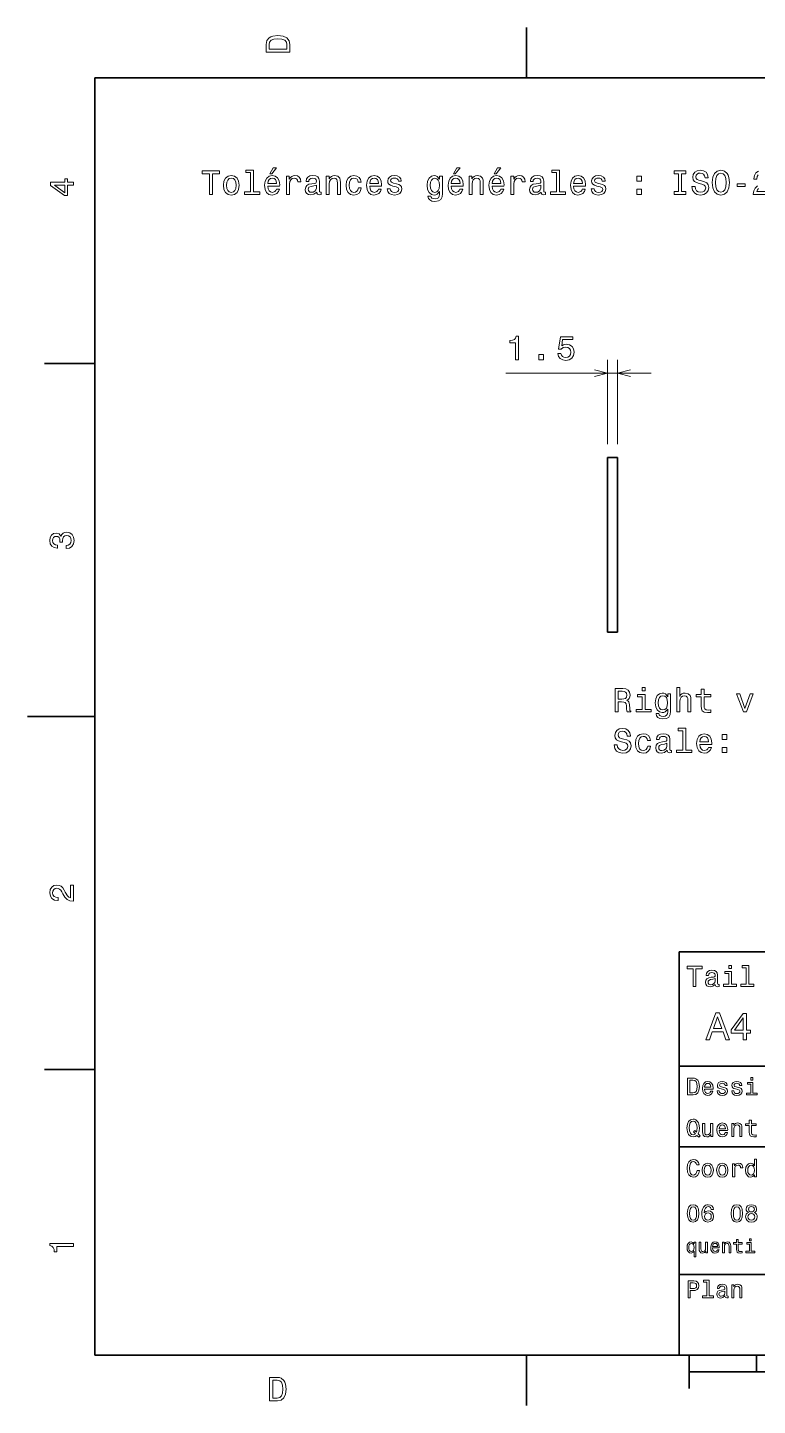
# Model space of a CAD drawing. Extents: x 0 to 297, y 0 to 210.
# Drawn here: x 0 to 108.7, y 2.5 to 207.5 of the extents above; entities that cross this region are included whole.
import ezdxf

# ---------------------------------------------------------------- set-up
doc = ezdxf.new("R2010")
doc.units = 0

msp = doc.modelspace()

# ---------------------------------------------------------------- linework, layer by layer
at = {"color": 7, "lineweight": 35, "ltscale": 0.1875}
for p, q in [((74.300003, 200), (74.300003, 207.5)), ((10, 157.5), (2.5, 157.5)), ((10, 52.5), (2.5, 52.5)), ((74.300003, 10), (74.300003, 2.5))]:
    msp.add_line(p, q, dxfattribs=at)
at = {"color": 7, "lineweight": 35}
for p, q in [((287, 200), (10, 200)), ((10, 200), (10, 10)), ((86.313667, 143.536667), (86.313667, 117.536667)), ((87.813667, 143.536667), (87.813667, 117.536667)), ((97, 10), (97, 70)), ((97, 70), (287, 70)), ((97, 53), (162, 53)), ((97, 41), (162, 41)), ((97, 22), (162, 22)), ((10, 10), (287, 10)), ((97, 10), (287, 10)), ((98.5, 7.5), (198.5, 7.5))]:
    msp.add_line(p, q, dxfattribs=at)
at = {"color": 7, "lineweight": 13, "ltscale": 0.313646}
for p, q in [((86.313667, 145.536667), (86.313667, 158.082489)), ((87.813667, 145.536667), (87.813667, 158.082489))]:
    msp.add_line(p, q, dxfattribs=at)
at = {"color": 7, "lineweight": 13}
msp.add_line((71.202896, 156.082489), (92.813667, 156.082489), dxfattribs=at)
at = {"color": 7, "lineweight": 35, "ltscale": 0.0375}
for p, q in [((87.813667, 143.536667), (86.313667, 143.536667)), ((87.813667, 117.536667), (86.313667, 117.536667))]:
    msp.add_line(p, q, dxfattribs=at)
at = {"color": 7, "lineweight": 35, "ltscale": 0.25}
msp.add_line((10, 105), (0, 105), dxfattribs=at)
at = {"color": 7, "lineweight": 35, "ltscale": 0.125}
msp.add_line((98.5, 10), (98.5, 5), dxfattribs=at)
at = {"color": 7, "lineweight": 35, "ltscale": 0.0625}
msp.add_line((108.5, 10), (108.5, 7.5), dxfattribs=at)
at = {"color": 7, "lineweight": 13}
for points in [[(35.533215, 204.994965), (35.533215, 203.829971), (39.033215, 203.829971), (39.033215, 204.994965), (38.922264, 205.544678), (38.584366, 205.953171), (38.034657, 206.205338), (37.283215, 206.296112), (36.516644, 206.215424), (36.21405, 206.114563), (35.971977, 205.973343), (35.644165, 205.56485), (35.563473, 205.297562)], [(35.951801, 204.959656), (36.027451, 205.342941), (36.259438, 205.605194), (36.672985, 205.761536), (37.283215, 205.811966), (37.873272, 205.756485), (38.286816, 205.600143), (38.533936, 205.332855), (38.614628, 204.959656), (38.614628, 204.298996), (35.951801, 204.298996)], [(36.061302, 185.756409), (36.358852, 185.756409), (37.05986, 186.613754), (36.565624, 186.613754)], [(63.385506, 185.756409), (63.683056, 185.756409), (64.384064, 186.613754), (63.889828, 186.613754)], [(69.45755, 185.756409), (69.755096, 185.756409), (70.456108, 186.613754), (69.961868, 186.613754)], [(6.833213, 184.02739), (6.833213, 184.481277), (5.965778, 184.481277), (5.965778, 184.98056), (5.56232, 184.98056), (5.56232, 184.481277), (3.408862, 184.481277), (3.408862, 184.022339), (5.521974, 182.489197), (5.965778, 182.489197), (5.965778, 184.02739)], [(27.069225, 182.680038), (27.533203, 182.680038), (27.533203, 185.756409), (28.592281, 185.756409), (28.592281, 186.180038), (26.005106, 186.180038), (26.005106, 185.756409), (27.069225, 185.756409)], [(29.162167, 184.031616), (29.242857, 183.416351), (29.474846, 182.962463), (29.843002, 182.680038), (30.337238, 182.584213), (30.826431, 182.680038), (31.194586, 182.957413), (31.426575, 183.411301), (31.51231, 184.031616), (31.426575, 184.646896), (31.194586, 185.105835), (30.826431, 185.383209), (30.337238, 185.48407), (29.843002, 185.383209), (29.474846, 185.100784), (29.242857, 184.646896)], [(29.616056, 184.036667), (29.661446, 184.490555), (29.802656, 184.818359), (30.029602, 185.020096), (30.337238, 185.090698), (30.639832, 185.020096), (30.866777, 184.82341), (31.007988, 184.490555), (31.058418, 184.036667), (31.007988, 183.577728), (30.866777, 183.244873), (30.639832, 183.043152), (30.337238, 182.977585), (30.029602, 183.043152), (29.802656, 183.244873), (29.661446, 183.577728)], [(33.211876, 185.927872), (33.211876, 183.053238), (32.299053, 183.053238), (32.299053, 182.680038), (34.563461, 182.680038), (34.563461, 183.053238), (33.655682, 183.053238), (33.655682, 186.301071), (32.515911, 186.301071), (32.515911, 185.927872)], [(35.753662, 183.905548), (37.528881, 183.905548), (37.533924, 184.11232), (37.453232, 184.692291), (37.231331, 185.126007), (36.878304, 185.388245), (36.409283, 185.48407), (35.950352, 185.383209), (35.597324, 185.100784), (35.37038, 184.641861), (35.289688, 184.036667), (35.365337, 183.416351), (35.592281, 182.962463), (35.940262, 182.680038), (36.394154, 182.584213), (36.787525, 182.64978), (37.110291, 182.821243), (37.347324, 183.093582), (37.48349, 183.456696), (37.044731, 183.456696), (36.953953, 183.254959), (36.82283, 183.103668), (36.449631, 182.982635), (36.162167, 183.038101), (35.945305, 183.214615), (35.804096, 183.50209), (35.753662, 183.890411)], [(35.753662, 184.278748), (35.809139, 184.626724), (35.945305, 184.883926), (36.152081, 185.040268), (36.424416, 185.095749), (36.691704, 185.040268), (36.898476, 184.883926), (37.024559, 184.626724), (37.069946, 184.278748)], [(38.567787, 182.680038), (39.011589, 182.680038), (39.011589, 184.228302), (39.056976, 184.601501), (39.193146, 184.868805), (39.415047, 185.030182), (39.712597, 185.085663), (39.934502, 185.050354), (40.100925, 184.949493), (40.20179, 184.778015), (40.237095, 184.546036), (40.685944, 184.546036), (40.625423, 184.954529), (40.458996, 185.24704), (40.181618, 185.423553), (39.803375, 185.48407), (39.546173, 185.443726), (39.324268, 185.342865), (39.127583, 185.171387), (38.971245, 184.939407), (38.971245, 185.388245), (38.567787, 185.388245)], [(43.046173, 183.033066), (43.046173, 183.017929), (43.071388, 182.846466), (43.147034, 182.725433), (43.46476, 182.629608), (43.711876, 182.669952), (43.711876, 183.012894), (43.605972, 182.997757), (43.46476, 183.063324), (43.439545, 183.26506), (43.439545, 184.667068), (43.379025, 185.025146), (43.202515, 185.277298), (42.894875, 185.428604), (42.461159, 185.48407), (42.037529, 185.423553), (41.724846, 185.25209), (41.52816, 184.984787), (41.462601, 184.631775), (41.462601, 184.601501), (41.861015, 184.601501), (41.896317, 184.813324), (42.007267, 184.964615), (42.188824, 185.055405), (42.44603, 185.090698), (42.693146, 185.065491), (42.869659, 184.989838), (42.975567, 184.858719), (43.010872, 184.677155), (42.990696, 184.465347), (42.910004, 184.359436), (42.708275, 184.309006), (42.330032, 184.268661), (41.896317, 184.177872), (41.58868, 184.016495), (41.407124, 183.764328), (41.351646, 183.391129), (41.402081, 183.058273), (41.558418, 182.811157), (41.810581, 182.654816), (42.158562, 182.59935), (42.627586, 182.705261)], [(44.473404, 182.680038), (44.91721, 182.680038), (44.91721, 184.243439), (44.962601, 184.601501), (45.108852, 184.863754), (45.335796, 185.025146), (45.63839, 185.085663), (45.880466, 185.035233), (46.031761, 184.899063), (46.10741, 184.672119), (46.132629, 184.369522), (46.132629, 182.680038), (46.576431, 182.680038), (46.576431, 184.460297), (46.556259, 184.818359), (46.465481, 185.115921), (46.167931, 185.388245), (45.703953, 185.48407), (45.446747, 185.448776), (45.229889, 185.352951), (45.043289, 185.191559), (44.897034, 184.974701), (44.897034, 185.388245), (44.473404, 185.388245)], [(49.234215, 184.490555), (49.672974, 184.490555), (49.582195, 184.894012), (49.365337, 185.211746), (49.027443, 185.408432), (48.58868, 185.48407), (48.10453, 185.383209), (47.736374, 185.100784), (47.504387, 184.641861), (47.423695, 184.026581), (47.499344, 183.416351), (47.726288, 182.962463), (48.084358, 182.680038), (48.573551, 182.584213), (49.007271, 182.659866), (49.345165, 182.871674), (49.577152, 183.204529), (49.678017, 183.648331), (49.254387, 183.648331), (49.178738, 183.365921), (49.037529, 183.154099), (48.8358, 183.02298), (48.58868, 182.982635), (48.281044, 183.048187), (48.059143, 183.249924), (47.922974, 183.577728), (47.877586, 184.041718), (47.922974, 184.495605), (48.064186, 184.82341), (48.29113, 185.025146), (48.58868, 185.095749), (48.850929, 185.050354), (49.047615, 184.934357), (49.178738, 184.742722)], [(50.933781, 183.905548), (52.708996, 183.905548), (52.714039, 184.11232), (52.633347, 184.692291), (52.411446, 185.126007), (52.058418, 185.388245), (51.589401, 185.48407), (51.130466, 185.383209), (50.777443, 185.100784), (50.550495, 184.641861), (50.469803, 184.036667), (50.545452, 183.416351), (50.772396, 182.962463), (51.12038, 182.680038), (51.574272, 182.584213), (51.967644, 182.64978), (52.290409, 182.821243), (52.527443, 183.093582), (52.663605, 183.456696), (52.224846, 183.456696), (52.134068, 183.254959), (52.002945, 183.103668), (51.629745, 182.982635), (51.342281, 183.038101), (51.125423, 183.214615), (50.984215, 183.50209), (50.933781, 183.890411)], [(50.933781, 184.278748), (50.989258, 184.626724), (51.125423, 184.883926), (51.332195, 185.040268), (51.60453, 185.095749), (51.871819, 185.040268), (52.07859, 184.883926), (52.204674, 184.626724), (52.250061, 184.278748)], [(54.907845, 184.258575), (54.479168, 184.359436), (54.161446, 184.475433), (54.055538, 184.712463), (54.085796, 184.878891), (54.191704, 184.999924), (54.363174, 185.075577), (54.610291, 185.105835), (54.847324, 185.075577), (55.033924, 184.984787), (55.154961, 184.848633), (55.205391, 184.667068), (55.639111, 184.667068), (55.639111, 184.677155), (55.563461, 185.004959), (55.356689, 185.262177), (55.033924, 185.423553), (54.610291, 185.48407), (54.181618, 185.423553), (53.868938, 185.257126), (53.672253, 185.01001), (53.611732, 184.697327), (53.65712, 184.39473), (53.798332, 184.182922), (54.030319, 184.031616), (54.368217, 183.92572), (54.862453, 183.804672), (55.165047, 183.678604), (55.245739, 183.577728), (55.276001, 183.426437), (55.23061, 183.239838), (55.109573, 183.098633), (54.912888, 183.007843), (54.650639, 182.977585), (54.37326, 183.007843), (54.171532, 183.113754), (54.035362, 183.285233), (53.979889, 183.522263), (53.551216, 183.522263), (53.621819, 183.118805), (53.82859, 182.826294), (54.156403, 182.64978), (54.610291, 182.584213), (55.084358, 182.64978), (55.432339, 182.826294), (55.644154, 183.108719), (55.719803, 183.476868), (55.66433, 183.794586), (55.507988, 184.011444), (55.250782, 184.152664)], [(61.761589, 182.801071), (61.761589, 185.388245), (61.337955, 185.388245), (61.337955, 184.949493), (60.989975, 185.3479), (60.778156, 185.448776), (60.541126, 185.48407), (60.112453, 185.383209), (59.779598, 185.100784), (59.56274, 184.646896), (59.487091, 184.036667), (59.56274, 183.421387), (59.779598, 182.967499), (60.112453, 182.680038), (60.541126, 182.584213), (60.783199, 182.619522), (60.984932, 182.710297), (61.337955, 183.093582), (61.337955, 182.710297), (61.297611, 182.4077), (61.186661, 182.190842), (60.974842, 182.064758), (60.65712, 182.019379), (60.379742, 182.049637), (60.183056, 182.12529), (60.067062, 182.256409), (60.031761, 182.432922), (59.603085, 182.432922), (59.603085, 182.41275), (59.668648, 182.089981), (59.870377, 181.8479), (60.193142, 181.691559), (60.631905, 181.636093), (61.156399, 181.711746), (61.504383, 181.923553), (61.701069, 182.291718)], [(59.946026, 184.036667), (59.991413, 184.485519), (60.127583, 184.818359), (60.339397, 185.015045), (60.621819, 185.085663), (60.919369, 185.015045), (61.14127, 184.818359), (61.277439, 184.485519), (61.327869, 184.036667), (61.277439, 183.577728), (61.14127, 183.249924), (60.919369, 183.048187), (60.621819, 182.982635), (60.339397, 183.048187), (60.127583, 183.249924), (59.991413, 183.582779)], [(63.077869, 183.905548), (64.853088, 183.905548), (64.858124, 184.11232), (64.777435, 184.692291), (64.555534, 185.126007), (64.202507, 185.388245), (63.73349, 185.48407), (63.274555, 185.383209), (62.921528, 185.100784), (62.694584, 184.641861), (62.613892, 184.036667), (62.689541, 183.416351), (62.916485, 182.962463), (63.264469, 182.680038), (63.718357, 182.584213), (64.111732, 182.64978), (64.434494, 182.821243), (64.671524, 183.093582), (64.807693, 183.456696), (64.368935, 183.456696), (64.278152, 183.254959), (64.147034, 183.103668), (63.773834, 182.982635), (63.48637, 183.038101), (63.269512, 183.214615), (63.1283, 183.50209), (63.077869, 183.890411)], [(63.077869, 184.278748), (63.133343, 184.626724), (63.269512, 184.883926), (63.476284, 185.040268), (63.748619, 185.095749), (64.015915, 185.040268), (64.222687, 184.883926), (64.348763, 184.626724), (64.39415, 184.278748)], [(65.725563, 182.680038), (66.169365, 182.680038), (66.169365, 184.243439), (66.214752, 184.601501), (66.361008, 184.863754), (66.587952, 185.025146), (66.890549, 185.085663), (67.132622, 185.035233), (67.28392, 184.899063), (67.359573, 184.672119), (67.384781, 184.369522), (67.384781, 182.680038), (67.82859, 182.680038), (67.82859, 184.460297), (67.808411, 184.818359), (67.717636, 185.115921), (67.42009, 185.388245), (66.956116, 185.48407), (66.698906, 185.448776), (66.482048, 185.352951), (66.295448, 185.191559), (66.149193, 184.974701), (66.149193, 185.388245), (65.725563, 185.388245)], [(69.149918, 183.905548), (70.925125, 183.905548), (70.930176, 184.11232), (70.84948, 184.692291), (70.627579, 185.126007), (70.274551, 185.388245), (69.805534, 185.48407), (69.346603, 185.383209), (68.993576, 185.100784), (68.766632, 184.641861), (68.685936, 184.036667), (68.761581, 183.416351), (68.988525, 182.962463), (69.336517, 182.680038), (69.790405, 182.584213), (70.183777, 182.64978), (70.506546, 182.821243), (70.743576, 183.093582), (70.879745, 183.456696), (70.440979, 183.456696), (70.350204, 183.254959), (70.219078, 183.103668), (69.845879, 182.982635), (69.558411, 183.038101), (69.341553, 183.214615), (69.200348, 183.50209), (69.149918, 183.890411)], [(69.149918, 184.278748), (69.205383, 184.626724), (69.341553, 184.883926), (69.548325, 185.040268), (69.820663, 185.095749), (70.087952, 185.040268), (70.294724, 184.883926), (70.420807, 184.626724), (70.466194, 184.278748)], [(71.964035, 182.680038), (72.407837, 182.680038), (72.407837, 184.228302), (72.453232, 184.601501), (72.589394, 184.868805), (72.811295, 185.030182), (73.108841, 185.085663), (73.33075, 185.050354), (73.497177, 184.949493), (73.598038, 184.778015), (73.633347, 184.546036), (74.082184, 184.546036), (74.021667, 184.954529), (73.85524, 185.24704), (73.577866, 185.423553), (73.199623, 185.48407), (72.942421, 185.443726), (72.72052, 185.342865), (72.523834, 185.171387), (72.367493, 184.939407), (72.367493, 185.388245), (71.964035, 185.388245)], [(76.442413, 183.033066), (76.442413, 183.017929), (76.467636, 182.846466), (76.543282, 182.725433), (76.861008, 182.629608), (77.108124, 182.669952), (77.108124, 183.012894), (77.002213, 182.997757), (76.861008, 183.063324), (76.835785, 183.26506), (76.835785, 184.667068), (76.775269, 185.025146), (76.598755, 185.277298), (76.291122, 185.428604), (75.857407, 185.48407), (75.433777, 185.423553), (75.121094, 185.25209), (74.924408, 184.984787), (74.858841, 184.631775), (74.858841, 184.601501), (75.257263, 184.601501), (75.292564, 184.813324), (75.403519, 184.964615), (75.585068, 185.055405), (75.84227, 185.090698), (76.089394, 185.065491), (76.265907, 184.989838), (76.371811, 184.858719), (76.40712, 184.677155), (76.386948, 184.465347), (76.306252, 184.359436), (76.104523, 184.309006), (75.72628, 184.268661), (75.292564, 184.177872), (74.984924, 184.016495), (74.803375, 183.764328), (74.747894, 183.391129), (74.798325, 183.058273), (74.954666, 182.811157), (75.206833, 182.654816), (75.55481, 182.59935), (76.023834, 182.705261)], [(78.752213, 185.927872), (78.752213, 183.053238), (77.839394, 183.053238), (77.839394, 182.680038), (80.103806, 182.680038), (80.103806, 183.053238), (79.196022, 183.053238), (79.196022, 186.301071), (78.056252, 186.301071), (78.056252, 185.927872)], [(81.294006, 183.905548), (83.069214, 183.905548), (83.074265, 184.11232), (82.993568, 184.692291), (82.771667, 185.126007), (82.41864, 185.388245), (81.949623, 185.48407), (81.490692, 185.383209), (81.137665, 185.100784), (80.910721, 184.641861), (80.830025, 184.036667), (80.90567, 183.416351), (81.132614, 182.962463), (81.480606, 182.680038), (81.934494, 182.584213), (82.327866, 182.64978), (82.650635, 182.821243), (82.887665, 183.093582), (83.023834, 183.456696), (82.585068, 183.456696), (82.494293, 183.254959), (82.363167, 183.103668), (81.989967, 182.982635), (81.702499, 183.038101), (81.485641, 183.214615), (81.344437, 183.50209), (81.294006, 183.890411)], [(81.294006, 184.278748), (81.349472, 184.626724), (81.485641, 184.883926), (81.692413, 185.040268), (81.964752, 185.095749), (82.23204, 185.040268), (82.438812, 184.883926), (82.564896, 184.626724), (82.610283, 184.278748)], [(85.268066, 184.258575), (84.839386, 184.359436), (84.521667, 184.475433), (84.415756, 184.712463), (84.446014, 184.878891), (84.551926, 184.999924), (84.723396, 185.075577), (84.970512, 185.105835), (85.20755, 185.075577), (85.39415, 184.984787), (85.515182, 184.848633), (85.565613, 184.667068), (85.999329, 184.667068), (85.999329, 184.677155), (85.923683, 185.004959), (85.716911, 185.262177), (85.39415, 185.423553), (84.970512, 185.48407), (84.54184, 185.423553), (84.229156, 185.257126), (84.032471, 185.01001), (83.971954, 184.697327), (84.017349, 184.39473), (84.158554, 184.182922), (84.390541, 184.031616), (84.728439, 183.92572), (85.222672, 183.804672), (85.525269, 183.678604), (85.605957, 183.577728), (85.636215, 183.426437), (85.590836, 183.239838), (85.469795, 183.098633), (85.273109, 183.007843), (85.010864, 182.977585), (84.733482, 183.007843), (84.531754, 183.113754), (84.395584, 183.285233), (84.340111, 183.522263), (83.911438, 183.522263), (83.98204, 183.118805), (84.188812, 182.826294), (84.516624, 182.64978), (84.970512, 182.584213), (85.44458, 182.64978), (85.792557, 182.826294), (86.004379, 183.108719), (86.080025, 183.476868), (86.024551, 183.794586), (85.86821, 184.011444), (85.611008, 184.152664)], [(90.709709, 184.63681), (91.40567, 184.63681), (91.40567, 185.388245), (90.709709, 185.388245)], [(96.897751, 183.103668), (96.252213, 183.103668), (96.252213, 182.680038), (98.007256, 182.680038), (98.007256, 183.103668), (97.361725, 183.103668), (97.361725, 185.756409), (98.007256, 185.756409), (98.007256, 186.180038), (96.252213, 186.180038), (96.252213, 185.756409), (96.897751, 185.756409)], [(99.368935, 183.83493), (98.909996, 183.83493), (99.010864, 183.300354), (99.263023, 182.906982), (99.651352, 182.669952), (100.17585, 182.584213), (100.695305, 182.664902), (101.083633, 182.88681), (101.33075, 183.234787), (101.421524, 183.693726), (101.345879, 184.107269), (101.134064, 184.374557), (100.791122, 184.551071), (100.332191, 184.682205), (99.93882, 184.778015), (99.68161, 184.888977), (99.535362, 185.050354), (99.489967, 185.302521), (99.535362, 185.529465), (99.666481, 185.700928), (99.86821, 185.816925), (100.145592, 185.857269), (100.428009, 185.806839), (100.64991, 185.67067), (100.796165, 185.443726), (100.866768, 185.136093), (101.325706, 185.136093), (101.325706, 185.146179), (101.24501, 185.620239), (101.00798, 185.973267), (100.634781, 186.195175), (100.130463, 186.270813), (99.676567, 186.195175), (99.32354, 185.983353), (99.096596, 185.655548), (99.015907, 185.231918), (99.081467, 184.853668), (99.273109, 184.596466), (99.575706, 184.424988), (99.98925, 184.293869), (100.397751, 184.177872), (100.705391, 184.066925), (100.891991, 183.905548), (100.95755, 183.643295), (100.897034, 183.376007), (100.740692, 183.174271), (100.503662, 183.048187), (100.196022, 183.007843), (99.853081, 183.063324), (99.590836, 183.224701), (99.424408, 183.486954)], [(101.905678, 184.430038), (101.99646, 183.643295), (102.258705, 183.063324), (102.667206, 182.705261), (103.20179, 182.584213), (103.731331, 182.705261), (104.144875, 183.063324), (104.402077, 183.643295), (104.497894, 184.430038), (104.402077, 185.211746), (104.291122, 185.529465), (104.144875, 185.791718), (103.731331, 186.14978), (103.479164, 186.240555), (103.20179, 186.275864), (102.662163, 186.14978), (102.253662, 185.796753), (101.99646, 185.216782)], [(102.389832, 184.430038), (102.445305, 185.040268), (102.611732, 185.48912), (102.868935, 185.761444), (103.20179, 185.857269), (103.529594, 185.761444), (103.786804, 185.48407), (103.953232, 185.035233), (104.013748, 184.430038), (103.953232, 183.819809), (103.786804, 183.370956), (103.529594, 183.098633), (103.20179, 183.007843), (102.868935, 183.098633), (102.611732, 183.370956), (102.445305, 183.814758)], [(5.56232, 182.912827), (3.993876, 184.02739), (5.56232, 184.02739)], [(42.995739, 183.628159), (42.935219, 183.365921), (42.773838, 183.164185), (42.531761, 183.033066), (42.234215, 182.987671), (42.042572, 183.012894), (41.906403, 183.093582), (41.820667, 183.234787), (41.795452, 183.431473), (41.815624, 183.607986), (41.896317, 183.73407), (42.219082, 183.87529), (42.627586, 183.935806), (42.995739, 184.056839)], [(76.391983, 183.628159), (76.331467, 183.365921), (76.17009, 183.164185), (75.928009, 183.033066), (75.630463, 182.987671), (75.438812, 183.012894), (75.30265, 183.093582), (75.216919, 183.234787), (75.191696, 183.431473), (75.211868, 183.607986), (75.292564, 183.73407), (75.615326, 183.87529), (76.023834, 183.935806), (76.391983, 184.056839)], [(90.709709, 182.680038), (91.40567, 182.680038), (91.40567, 183.431473), (90.709709, 183.431473)], [(105.627586, 183.83493), (106.848045, 183.83493), (106.848045, 184.233353), (105.627586, 184.233353)], [(72.630135, 158.082489), (73.089066, 158.082489), (73.089066, 161.607697), (72.746124, 161.607697), (72.65535, 161.300064), (72.473793, 161.093292), (72.196411, 160.97226), (71.813126, 160.931915), (71.813126, 160.573853), (72.630135, 160.573853)], [(78.942238, 158.995316), (79.053185, 158.581772), (79.300308, 158.259003), (79.663414, 158.057281), (80.127396, 157.981628), (80.636757, 158.072403), (81.035172, 158.319519), (81.287338, 158.712891), (81.383156, 159.217224), (81.297424, 159.686234), (81.055344, 160.054382), (80.677109, 160.291428), (80.187912, 160.377167), (79.809669, 160.316635), (79.517166, 160.150208), (79.658371, 161.093292), (81.191513, 161.093292), (81.191513, 161.506836), (79.32048, 161.506836), (79.043098, 159.65094), (79.446556, 159.65094), (79.739067, 159.88797), (80.112267, 159.973694), (80.435028, 159.918228), (80.682152, 159.756836), (80.838486, 159.50972), (80.893967, 159.192001), (80.838486, 158.874268), (80.677109, 158.627167), (80.429985, 158.470825), (80.112267, 158.415344), (79.844971, 158.450653), (79.638199, 158.566635), (79.4869, 158.748199), (79.411255, 158.995316)], [(76.108948, 158.082489), (76.804916, 158.082489), (76.804916, 158.833923), (76.108948, 158.833923)], [(5.73379, 129.979111), (5.769093, 129.979111), (6.253242, 130.059799), (6.616354, 130.296829), (6.848343, 130.670029), (6.934078, 131.164276), (6.848343, 131.688766), (6.626441, 132.082138), (6.273415, 132.334305), (5.819525, 132.425079), (5.521974, 132.384735), (5.279899, 132.273788), (5.0933, 132.092224), (4.957133, 131.850143), (4.684798, 132.177963), (4.251081, 132.293961), (3.857709, 132.218307), (3.560158, 132.00145), (3.373559, 131.648422), (3.307997, 131.164276), (3.388689, 130.710388), (3.610591, 130.362396), (3.963617, 130.135452), (4.432637, 130.059799), (4.46794, 130.059799), (4.46794, 130.508652), (4.145173, 130.548996), (3.913184, 130.680115), (3.771974, 130.891937), (3.721542, 131.189484), (3.761888, 131.451736), (3.867795, 131.643372), (4.039265, 131.759369), (4.271254, 131.804764), (4.518372, 131.759369), (4.684798, 131.638336), (4.785663, 131.426514), (4.815922, 131.139053), (4.810879, 130.942368), (5.209294, 130.942368), (5.199208, 131.189484), (5.244596, 131.507217), (5.365634, 131.744247), (5.56232, 131.885452), (5.819525, 131.935883), (6.112032, 131.880417), (6.328891, 131.734161), (6.465058, 131.502167), (6.510447, 131.194534), (6.460014, 130.876801), (6.308718, 130.644821), (6.066643, 130.498566), (5.73379, 130.443085)], [(87.457039, 105.680038), (87.926056, 105.680038), (87.926056, 107.157707), (88.405167, 107.157707), (88.758194, 107.142578), (88.980095, 107.071968), (89.101128, 106.90554), (89.151566, 106.607994), (89.176781, 106.154099), (89.207039, 105.856552), (89.267555, 105.680038), (89.797096, 105.680038), (89.797096, 105.775856), (89.681099, 105.917068), (89.640755, 106.179321), (89.605453, 106.744156), (89.519722, 107.16275), (89.403725, 107.293869), (89.222168, 107.389694), (89.423897, 107.51577), (89.565109, 107.692284), (89.655884, 107.914185), (89.686142, 108.18148), (89.61554, 108.60511), (89.413811, 108.922836), (89.080956, 109.114479), (88.627068, 109.180038), (87.457039, 109.180038)], [(88.495941, 108.751366), (88.803581, 108.721107), (89.020439, 108.625282), (89.156609, 108.448769), (89.201996, 108.171394), (89.151566, 107.878883), (89.015396, 107.70237), (88.783409, 107.611595), (88.465683, 107.58638), (87.926056, 107.58638), (87.926056, 108.751366)], [(91.945511, 109.301079), (91.476494, 109.301079), (91.476494, 108.796753), (91.945511, 108.796753)], [(96.645798, 105.680038), (97.089607, 105.680038), (97.089607, 107.243439), (97.134995, 107.601509), (97.28125, 107.863754), (97.508194, 108.025139), (97.810783, 108.085655), (98.052856, 108.035225), (98.204155, 107.899055), (98.279808, 107.672112), (98.305023, 107.369522), (98.305023, 105.680038), (98.748825, 105.680038), (98.748825, 107.460297), (98.728653, 107.818367), (98.637878, 108.115921), (98.340324, 108.388252), (97.87635, 108.48407), (97.624184, 108.448769), (97.407326, 108.352951), (97.225769, 108.201653), (97.089607, 107.994881), (97.089607, 109.301079), (96.645798, 109.301079)], [(100.276924, 107.919235), (100.276924, 106.562607), (100.307182, 106.12384), (100.448395, 105.821251), (100.730812, 105.644737), (101.209923, 105.584221), (101.734421, 105.609436), (101.734421, 105.992722), (101.351135, 105.962456), (101.003151, 106.002808), (100.816551, 106.128883), (100.735855, 106.340698), (100.720726, 106.638252), (100.720726, 107.919235), (101.734421, 107.919235), (101.734421, 108.29747), (100.720726, 108.29747), (100.720726, 109.089264), (100.276924, 109.089264), (100.276924, 108.29747), (99.510353, 108.29747), (99.510353, 107.919235)], [(91.930382, 106.053238), (91.930382, 108.29747), (90.790611, 108.29747), (90.790611, 107.919235), (91.48658, 107.919235), (91.48658, 106.053238), (90.578796, 106.053238), (90.578796, 105.680038), (92.848251, 105.680038), (92.848251, 106.053238)], [(95.71785, 105.801079), (95.71785, 108.388252), (95.294212, 108.388252), (95.294212, 107.949493), (94.946236, 108.347908), (94.734421, 108.448769), (94.497383, 108.48407), (94.06871, 108.383209), (93.735855, 108.100784), (93.518997, 107.646896), (93.443352, 107.036667), (93.518997, 106.421394), (93.735855, 105.967499), (94.06871, 105.680038), (94.497383, 105.584221), (94.739456, 105.619522), (94.941193, 105.710297), (95.294212, 106.093582), (95.294212, 105.710297), (95.253868, 105.407707), (95.142921, 105.190842), (94.931107, 105.064766), (94.61338, 105.019379), (94.335999, 105.049637), (94.139313, 105.125282), (94.023323, 105.256409), (93.988022, 105.432922), (93.559341, 105.432922), (93.559341, 105.41275), (93.624908, 105.089981), (93.826637, 104.847908), (94.149399, 104.691566), (94.588165, 104.636093), (95.112656, 104.711739), (95.46064, 104.923553), (95.657326, 105.29171)], [(93.902283, 107.036667), (93.94767, 107.485512), (94.083839, 107.818367), (94.295654, 108.015053), (94.578079, 108.085655), (94.875626, 108.015053), (95.097527, 107.818367), (95.233696, 107.485512), (95.284126, 107.036667), (95.233696, 106.577736), (95.097527, 106.249924), (94.875626, 106.048195), (94.578079, 105.982635), (94.295654, 106.048195), (94.083839, 106.249924), (93.94767, 106.582779)], [(106.565826, 105.680038), (107.034851, 105.680038), (108.023323, 108.388252), (107.564392, 108.388252), (106.802856, 106.204536), (106.026199, 108.388252), (105.562225, 108.388252)], [(87.784851, 100.788109), (87.325912, 100.788109), (87.426781, 100.253525), (87.67894, 99.860153), (88.067268, 99.623123), (88.591766, 99.537392), (89.111221, 99.61808), (89.49955, 99.839981), (89.746666, 100.187965), (89.83744, 100.646896), (89.761795, 101.06044), (89.54998, 101.327736), (89.207039, 101.50425), (88.748108, 101.635368), (88.354736, 101.731194), (88.097527, 101.84214), (87.951279, 102.003525), (87.905884, 102.255692), (87.951279, 102.482635), (88.082397, 102.654106), (88.284126, 102.770096), (88.561508, 102.81044), (88.843925, 102.76001), (89.065826, 102.62384), (89.212082, 102.396896), (89.282684, 102.089264), (89.741623, 102.089264), (89.741623, 102.09935), (89.660927, 102.57341), (89.423897, 102.926437), (89.050697, 103.148338), (88.546379, 103.223984), (88.092484, 103.148338), (87.739456, 102.936523), (87.512512, 102.608711), (87.431824, 102.185081), (87.497383, 101.806839), (87.689026, 101.549637), (87.991623, 101.378166), (88.405167, 101.24704), (88.813667, 101.13105), (89.121307, 101.020096), (89.307907, 100.858711), (89.373466, 100.596466), (89.31295, 100.329178), (89.156609, 100.127449), (88.919579, 100.001366), (88.611938, 99.961021), (88.268997, 100.016495), (88.006752, 100.177879), (87.840324, 100.440125)], [(97.528366, 102.88105), (97.528366, 100.006409), (96.61554, 100.006409), (96.61554, 99.633209), (98.879951, 99.633209), (98.879951, 100.006409), (97.972168, 100.006409), (97.972168, 103.25425), (96.832397, 103.25425), (96.832397, 102.88105)], [(92.298538, 101.443726), (92.737297, 101.443726), (92.646523, 101.847183), (92.429665, 102.164909), (92.091766, 102.361595), (91.653008, 102.437241), (91.168854, 102.33638), (90.800697, 102.053955), (90.56871, 101.595024), (90.488022, 100.979752), (90.563667, 100.369522), (90.790611, 99.915627), (91.148682, 99.633209), (91.637878, 99.537392), (92.071594, 99.613037), (92.409485, 99.824852), (92.641479, 100.157707), (92.74234, 100.601509), (92.31871, 100.601509), (92.243065, 100.319092), (92.101852, 100.107269), (91.900124, 99.976151), (91.653008, 99.935806), (91.345367, 100.001366), (91.123466, 100.203094), (90.987297, 100.530907), (90.94191, 100.994881), (90.987297, 101.448769), (91.12851, 101.776581), (91.355453, 101.97831), (91.653008, 102.048912), (91.915253, 102.003525), (92.111938, 101.887535), (92.243065, 101.695892)], [(95.218567, 99.986237), (95.218567, 99.971107), (95.243782, 99.799637), (95.319427, 99.678596), (95.637154, 99.582779), (95.88427, 99.623123), (95.88427, 99.966064), (95.778366, 99.950935), (95.637154, 100.016495), (95.611938, 100.218224), (95.611938, 101.620239), (95.551422, 101.97831), (95.374908, 102.230469), (95.067268, 102.381767), (94.633553, 102.437241), (94.209923, 102.376724), (93.89724, 102.205254), (93.700554, 101.937965), (93.634995, 101.584938), (93.634995, 101.55468), (94.033409, 101.55468), (94.06871, 101.766495), (94.179665, 101.917793), (94.361221, 102.008568), (94.618423, 102.043869), (94.86554, 102.018654), (95.042053, 101.943008), (95.147964, 101.811882), (95.183266, 101.630325), (95.163094, 101.41851), (95.082397, 101.312607), (94.880669, 101.262169), (94.502426, 101.221825), (94.06871, 101.13105), (93.76107, 100.969666), (93.579521, 100.717506), (93.52404, 100.344307), (93.574478, 100.011452), (93.730812, 99.764336), (93.982979, 99.607994), (94.330956, 99.552521), (94.79998, 99.658424)], [(95.168137, 100.581337), (95.107613, 100.319092), (94.946236, 100.117355), (94.704155, 99.986237), (94.406609, 99.940849), (94.214966, 99.966064), (94.078796, 100.046753), (93.993065, 100.187965), (93.96785, 100.384651), (93.988022, 100.561165), (94.06871, 100.687241), (94.391479, 100.828453), (94.79998, 100.888969), (95.168137, 101.01001)], [(100.070152, 100.858711), (101.845367, 100.858711), (101.85041, 101.065483), (101.769722, 101.645454), (101.547821, 102.079178), (101.194794, 102.341423), (100.725769, 102.437241), (100.266838, 102.33638), (99.913811, 102.053955), (99.686867, 101.595024), (99.606171, 100.989838), (99.681824, 100.369522), (99.908768, 99.915627), (100.256752, 99.633209), (100.71064, 99.537392), (101.104012, 99.602951), (101.426781, 99.774422), (101.663811, 100.046753), (101.79998, 100.409866), (101.361221, 100.409866), (101.270439, 100.208138), (101.139313, 100.056839), (100.766113, 99.935806), (100.478653, 99.99128), (100.261795, 100.167793), (100.120583, 100.455254), (100.070152, 100.843582)], [(100.070152, 101.231911), (100.125626, 101.579895), (100.261795, 101.837097), (100.468567, 101.993439), (100.740898, 102.048912), (101.008194, 101.993439), (101.214966, 101.837097), (101.341049, 101.579895), (101.386436, 101.231911)], [(103.413811, 101.589981), (104.109779, 101.589981), (104.109779, 102.341423), (103.413811, 102.341423)], [(103.413811, 99.633209), (104.109779, 99.633209), (104.109779, 100.384651), (103.413811, 100.384651)], [(6.833213, 77.519447), (6.833213, 79.925072), (6.399496, 79.925072), (6.399496, 78.023773), (6.162464, 78.129684), (5.965778, 78.311241), (5.607709, 78.871033), (5.456412, 79.168587), (5.239553, 79.501442), (4.987392, 79.738472), (4.689842, 79.874641), (4.351945, 79.925072), (3.928314, 79.839333), (3.595461, 79.602303), (3.383646, 79.239189), (3.307997, 78.770172), (3.393732, 78.286018), (3.630764, 77.91787), (4.009006, 77.680832), (4.508286, 77.600143), (4.578891, 77.600143), (4.578891, 78.059074), (4.538545, 78.059074), (4.195605, 78.104462), (3.943444, 78.240631), (3.782061, 78.457489), (3.726585, 78.744957), (3.777017, 79.03746), (3.903098, 79.254318), (4.099784, 79.395531), (4.346902, 79.445961), (4.578891, 79.41066), (4.775577, 79.314842), (4.947046, 79.153458), (5.098343, 78.931557), (5.259727, 78.634003), (5.572406, 78.139771), (5.90526, 77.791786), (6.308718, 77.585014), (6.818084, 77.519447)], [(99.102303, 64.837173), (99.5, 64.837173), (99.5, 67.47406), (100.407784, 67.47406), (100.407784, 67.837173), (98.190201, 67.837173), (98.190201, 67.47406), (99.102303, 67.47406)], [(104.786743, 67.940918), (104.384727, 67.940918), (104.384727, 67.508644), (104.786743, 67.508644)], [(106.969742, 67.621033), (106.969742, 65.157059), (106.187317, 65.157059), (106.187317, 64.837173), (108.128242, 64.837173), (108.128242, 65.157059), (107.350143, 65.157059), (107.350143, 67.940918), (106.373199, 67.940918), (106.373199, 67.621033)], [(102.387611, 65.139771), (102.387611, 65.126801), (102.409225, 64.979828), (102.47406, 64.876076), (102.746399, 64.793945), (102.958214, 64.828529), (102.958214, 65.122475), (102.867432, 65.109505), (102.746399, 65.165703), (102.724785, 65.338615), (102.724785, 66.540344), (102.672913, 66.84726), (102.521614, 67.0634), (102.257927, 67.193085), (101.886169, 67.240631), (101.523056, 67.188759), (101.255043, 67.041786), (101.086456, 66.812675), (101.030258, 66.510086), (101.030258, 66.484146), (101.371758, 66.484146), (101.402016, 66.665703), (101.497116, 66.795387), (101.65274, 66.873199), (101.873199, 66.903458), (102.085014, 66.881844), (102.236313, 66.817001), (102.327087, 66.704605), (102.357346, 66.548988), (102.340057, 66.367432), (102.270897, 66.276657), (102.097984, 66.233429), (101.773773, 66.198845), (101.402016, 66.121033), (101.138329, 65.982704), (100.982712, 65.766571), (100.935158, 65.446686), (100.978386, 65.161385), (101.112389, 64.949562), (101.328529, 64.815559), (101.626801, 64.768013), (102.028816, 64.858788)], [(102.344383, 65.649857), (102.292511, 65.425072), (102.154182, 65.252159), (101.946686, 65.139771), (101.691643, 65.100861), (101.527374, 65.122475), (101.41066, 65.191643), (101.337173, 65.312675), (101.315559, 65.481262), (101.332855, 65.632561), (101.402016, 65.740631), (101.678673, 65.861671), (102.028816, 65.913544), (102.344383, 66.017288)], [(104.773773, 65.157059), (104.773773, 67.080688), (103.796829, 67.080688), (103.796829, 66.756485), (104.393372, 66.756485), (104.393372, 65.157059), (103.615273, 65.157059), (103.615273, 64.837173), (105.560516, 64.837173), (105.560516, 65.157059)], [(100.982712, 56.9049), (101.51297, 56.9049), (101.933716, 58.080692), (103.530258, 58.080692), (103.951012, 56.9049), (104.492798, 56.9049), (103.028816, 60.910664), (102.440926, 60.910664)], [(102.118156, 58.570606), (102.734871, 60.334293), (103.351585, 58.570606)], [(106.521614, 56.9049), (107.040344, 56.9049), (107.040344, 57.896255), (107.610954, 57.896255), (107.610954, 58.357349), (107.040344, 58.357349), (107.040344, 60.818443), (106.515854, 60.818443), (104.763687, 58.403458), (104.763687, 57.896255), (106.521614, 57.896255)], [(105.247841, 58.357349), (106.521614, 60.149857), (106.521614, 58.357349)], [(107.992798, 51.27702), (107.657784, 51.27702), (107.657784, 50.916786), (107.992798, 50.916786)], [(99.080688, 51.190563), (98.248558, 51.190563), (98.248558, 48.690563), (99.080688, 48.690563), (99.473343, 48.769814), (99.765129, 49.011169), (99.945244, 49.40382), (100.010086, 49.940563), (99.952446, 50.488113), (99.880402, 50.70425), (99.779541, 50.877163), (99.487755, 51.111313), (99.296829, 51.168949)], [(99.055473, 50.891571), (99.329254, 50.837536), (99.516571, 50.671829), (99.628242, 50.376442), (99.664268, 49.940563), (99.624641, 49.519093), (99.51297, 49.223705), (99.322044, 49.047192), (99.055473, 48.989555), (98.583572, 48.989555), (98.583572, 50.891571)], [(100.784584, 49.565922), (102.052597, 49.565922), (102.056198, 49.713619), (101.998558, 50.127884), (101.840057, 50.437683), (101.587898, 50.625), (101.252884, 50.693443), (100.925072, 50.621399), (100.672913, 50.41967), (100.510803, 50.091862), (100.453171, 49.659584), (100.507202, 49.216499), (100.669312, 48.892292), (100.91787, 48.690563), (101.242073, 48.62212), (101.523056, 48.668949), (101.753601, 48.791428), (101.922913, 48.98595), (102.020172, 49.245319), (101.706772, 49.245319), (101.64193, 49.101227), (101.548271, 48.993156), (101.2817, 48.9067), (101.07637, 48.946327), (100.921471, 49.072407), (100.820602, 49.27774), (100.784584, 49.555115)], [(100.784584, 49.832493), (100.824211, 50.081055), (100.921471, 50.264771), (101.069168, 50.376442), (101.263687, 50.416069), (101.454613, 50.376442), (101.602303, 50.264771), (101.69236, 50.081055), (101.724785, 49.832493)], [(103.623199, 49.818085), (103.317001, 49.890129), (103.090057, 49.972984), (103.014412, 50.142292), (103.036026, 50.261169), (103.111671, 50.347622), (103.234146, 50.401657), (103.41066, 50.423271), (103.579971, 50.401657), (103.713257, 50.336815), (103.799713, 50.239555), (103.835732, 50.109871), (104.145531, 50.109871), (104.145531, 50.117077), (104.091499, 50.351227), (103.943802, 50.534943), (103.713257, 50.650219), (103.41066, 50.693443), (103.104469, 50.650219), (102.881126, 50.531342), (102.740631, 50.354828), (102.697403, 50.131485), (102.729828, 49.915348), (102.830688, 49.76405), (102.996399, 49.655983), (103.237755, 49.580334), (103.590775, 49.493877), (103.806915, 49.40382), (103.864555, 49.331772), (103.886169, 49.223705), (103.853745, 49.09042), (103.767288, 48.989555), (103.626801, 48.924713), (103.439484, 48.903099), (103.241356, 48.924713), (103.09726, 49.000362), (103, 49.122841), (102.960373, 49.292149), (102.654175, 49.292149), (102.704613, 49.003963), (102.852303, 48.795029), (103.086456, 48.668949), (103.41066, 48.62212), (103.749283, 48.668949), (103.997841, 48.795029), (104.149139, 48.996758), (104.203171, 49.259727), (104.163544, 49.486671), (104.051872, 49.641571), (103.868156, 49.742435)], [(105.791786, 49.818085), (105.485588, 49.890129), (105.258644, 49.972984), (105.182999, 50.142292), (105.204613, 50.261169), (105.280258, 50.347622), (105.40274, 50.401657), (105.579254, 50.423271), (105.748558, 50.401657), (105.881844, 50.336815), (105.9683, 50.239555), (106.004326, 50.109871), (106.314117, 50.109871), (106.314117, 50.117077), (106.260086, 50.351227), (106.112396, 50.534943), (105.881844, 50.650219), (105.579254, 50.693443), (105.273056, 50.650219), (105.049713, 50.531342), (104.909225, 50.354828), (104.865997, 50.131485), (104.898415, 49.915348), (104.999283, 49.76405), (105.164986, 49.655983), (105.406342, 49.580334), (105.759369, 49.493877), (105.975502, 49.40382), (106.033142, 49.331772), (106.054756, 49.223705), (106.022339, 49.09042), (105.935883, 48.989555), (105.795387, 48.924713), (105.60807, 48.903099), (105.409943, 48.924713), (105.265854, 49.000362), (105.168587, 49.122841), (105.12896, 49.292149), (104.822769, 49.292149), (104.873199, 49.003963), (105.020897, 48.795029), (105.255043, 48.668949), (105.579254, 48.62212), (105.91787, 48.668949), (106.166428, 48.795029), (106.317726, 48.996758), (106.371758, 49.259727), (106.33213, 49.486671), (106.220459, 49.641571), (106.036743, 49.742435)], [(107.981987, 48.957134), (107.981987, 50.560158), (107.16787, 50.560158), (107.16787, 50.289986), (107.664986, 50.289986), (107.664986, 48.957134), (107.016571, 48.957134), (107.016571, 48.690563), (108.637611, 48.690563), (108.637611, 48.957134)], [(99.642654, 42.685879), (99.916428, 42.401295), (100.107346, 42.592216), (99.811958, 42.894814), (99.963257, 43.305473), (100.010086, 43.780979), (99.941643, 44.339336), (99.862389, 44.56628), (99.757927, 44.753601), (99.46254, 45.009365), (99.282417, 45.074207), (99.084297, 45.099422), (98.702446, 45.009365), (98.41066, 44.757202), (98.223343, 44.342937), (98.158501, 43.780979), (98.223343, 43.219021), (98.407059, 42.804756), (98.698845, 42.548992), (99.084297, 42.462536), (99.397697, 42.520172)], [(99.415703, 42.916428), (99.260803, 42.801151), (99.084297, 42.765129), (98.850143, 42.829971), (98.666428, 43.024494), (98.543945, 43.341499), (98.504326, 43.780979), (98.543945, 44.216858), (98.662827, 44.537464), (98.846542, 44.731987), (99.084297, 44.80043), (99.318443, 44.731987), (99.502159, 44.533859), (99.62104, 44.213257), (99.664268, 43.780979), (99.631844, 43.406338), (99.5634, 43.150578), (99.329254, 43.395531), (99.134727, 43.211815)], [(101.998558, 44.465416), (101.681557, 44.465416), (101.681557, 43.348701), (101.645531, 43.089336), (101.541069, 42.902016), (101.37896, 42.786743), (101.166428, 42.750721), (100.997116, 42.779537), (100.889046, 42.865993), (100.827812, 43.013687), (100.8134, 43.222622), (100.8134, 44.465416), (100.496399, 44.465416), (100.496399, 43.193802), (100.507202, 42.938038), (100.575645, 42.725502), (100.784584, 42.530979), (101.119598, 42.462536), (101.299713, 42.487751), (101.454613, 42.552593), (101.587898, 42.664265), (101.695969, 42.826366), (101.695969, 42.530979), (101.998558, 42.530979)], [(102.953171, 43.406338), (104.221184, 43.406338), (104.224785, 43.554035), (104.167145, 43.9683), (104.008644, 44.278099), (103.756485, 44.465416), (103.421471, 44.533859), (103.093658, 44.461815), (102.841499, 44.260086), (102.679398, 43.932278), (102.621758, 43.5), (102.675797, 43.056915), (102.837898, 42.732708), (103.086456, 42.530979), (103.41066, 42.462536), (103.691643, 42.509365), (103.922188, 42.631844), (104.091499, 42.826366), (104.188759, 43.085735), (103.875359, 43.085735), (103.810516, 42.941643), (103.716858, 42.833572), (103.450287, 42.747116), (103.244957, 42.786743), (103.090057, 42.912823), (102.989197, 43.118156), (102.953171, 43.395531)], [(102.953171, 43.672909), (102.992798, 43.921471), (103.090057, 44.105186), (103.237755, 44.216858), (103.432274, 44.256485), (103.623199, 44.216858), (103.770897, 44.105186), (103.860954, 43.921471), (103.893372, 43.672909)], [(104.844383, 42.530979), (105.161385, 42.530979), (105.161385, 43.647694), (105.193802, 43.903458), (105.298271, 44.090778), (105.460373, 44.206051), (105.676514, 44.249279), (105.849426, 44.213257), (105.957497, 44.115993), (106.011528, 43.953888), (106.029541, 43.737751), (106.029541, 42.530979), (106.346542, 42.530979), (106.346542, 43.802593), (106.33213, 44.058357), (106.267288, 44.270893), (106.054756, 44.465416), (105.723343, 44.533859), (105.539627, 44.508644), (105.384727, 44.440201), (105.251442, 44.324928), (105.146973, 44.170029), (105.146973, 44.465416), (104.844383, 44.465416)], [(107.438042, 44.130402), (107.438042, 43.161381), (107.459656, 42.84798), (107.560516, 42.631844), (107.762245, 42.505764), (108.104469, 42.462536), (108.479111, 42.480545), (108.479111, 42.754322), (108.20533, 42.732708), (107.956772, 42.761528), (107.823486, 42.851585), (107.765854, 43.00288), (107.755043, 43.215416), (107.755043, 44.130402), (108.479111, 44.130402), (108.479111, 44.400574), (107.755043, 44.400574), (107.755043, 44.966137), (107.438042, 44.966137), (107.438042, 44.400574), (106.890488, 44.400574), (106.890488, 44.130402)], [(99.66787, 37.460373), (99.595818, 37.15778), (99.476944, 36.941643), (99.311241, 36.808357), (99.116714, 36.765129), (98.882568, 36.829971), (98.698845, 37.024494), (98.57637, 37.341499), (98.536743, 37.780979), (98.57637, 38.216858), (98.695244, 38.537464), (98.87896, 38.731987), (99.116714, 38.80043), (99.289627, 38.764408), (99.437317, 38.663544), (99.552597, 38.501442), (99.631844, 38.278099), (99.97406, 38.278099), (99.865997, 38.620316), (99.678673, 38.879681), (99.422913, 39.041786), (99.116714, 39.099422), (98.734871, 39.009365), (98.443085, 38.757202), (98.25576, 38.342937), (98.190926, 37.780979), (98.25576, 37.219021), (98.443085, 36.804756), (98.734871, 36.548992), (99.116714, 36.462536), (99.451729, 36.530979), (99.721901, 36.721901), (99.912827, 37.035301), (100.013687, 37.460373)], [(108.201729, 36.829971), (108.201729, 36.530979), (108.51873, 36.530979), (108.51873, 39.117435), (108.20533, 39.117435), (108.20533, 38.170029), (107.963974, 38.443802), (107.816284, 38.508644), (107.646973, 38.533859), (107.340775, 38.461815), (107.103027, 38.260086), (106.948128, 37.935879), (106.894089, 37.5), (106.948128, 37.064121), (107.103027, 36.736309), (107.340775, 36.530979), (107.646973, 36.462536), (107.816284, 36.487751), (107.967575, 36.552593)], [(100.413544, 37.496399), (100.471184, 37.056915), (100.636887, 36.732708), (100.899857, 36.530979), (101.252884, 36.462536), (101.602303, 36.530979), (101.865273, 36.729107), (102.030983, 37.053314), (102.092216, 37.496399), (102.030983, 37.935879), (101.865273, 38.263687), (101.602303, 38.461815), (101.252884, 38.533859), (100.899857, 38.461815), (100.636887, 38.260086), (100.471184, 37.935879)], [(100.737755, 37.5), (100.770172, 37.824207), (100.87104, 38.058357), (101.033142, 38.20245), (101.252884, 38.25288), (101.469017, 38.20245), (101.631126, 38.061958), (101.731987, 37.824207), (101.768013, 37.5), (101.731987, 37.172188), (101.631126, 36.934437), (101.469017, 36.790344), (101.252884, 36.743515), (101.033142, 36.790344), (100.87104, 36.934437), (100.770172, 37.172188)], [(102.58213, 37.496399), (102.639771, 37.056915), (102.805473, 36.732708), (103.068443, 36.530979), (103.421471, 36.462536), (103.770897, 36.530979), (104.033859, 36.729107), (104.19957, 37.053314), (104.260803, 37.496399), (104.19957, 37.935879), (104.033859, 38.263687), (103.770897, 38.461815), (103.421471, 38.533859), (103.068443, 38.461815), (102.805473, 38.260086), (102.639771, 37.935879)], [(102.906342, 37.5), (102.938759, 37.824207), (103.039627, 38.058357), (103.201729, 38.20245), (103.421471, 38.25288), (103.637611, 38.20245), (103.799713, 38.061958), (103.900574, 37.824207), (103.9366, 37.5), (103.900574, 37.172188), (103.799713, 36.934437), (103.637611, 36.790344), (103.421471, 36.743515), (103.201729, 36.790344), (103.039627, 36.934437), (102.938759, 37.172188)], [(104.963257, 36.530979), (105.280258, 36.530979), (105.280258, 37.636887), (105.312683, 37.903458), (105.409943, 38.094379), (105.568443, 38.209652), (105.780983, 38.249279), (105.939484, 38.224064), (106.058357, 38.152016), (106.130402, 38.029537), (106.155617, 37.863831), (106.476227, 37.863831), (106.432999, 38.155621), (106.314117, 38.364552), (106.115997, 38.490635), (105.845825, 38.533859), (105.662102, 38.505043), (105.503601, 38.432995), (105.363113, 38.310516), (105.251442, 38.144814), (105.251442, 38.465416), (104.963257, 38.465416)], [(107.701012, 38.249279), (107.909943, 38.198845), (108.068443, 38.058357), (108.162102, 37.824207), (108.198128, 37.5), (108.162102, 37.172188), (108.068443, 36.938038), (107.909943, 36.793949), (107.701012, 36.747116), (107.502884, 36.793949), (107.351585, 36.938038), (107.250717, 37.175793), (107.2183, 37.5), (107.250717, 37.820606), (107.351585, 38.054756), (107.502884, 38.198845)], [(98.216141, 31.071325), (98.270172, 30.505762), (98.439484, 30.102304), (98.709656, 29.857347), (99.084297, 29.778097), (99.45533, 29.857347), (99.725502, 30.102304), (99.891212, 30.505762), (99.948845, 31.071325), (99.891212, 31.633286), (99.822769, 31.856628), (99.725502, 32.040344), (99.45533, 32.285301), (99.084297, 32.368156), (98.709656, 32.285301), (98.439484, 32.036743), (98.270172, 31.633286)], [(98.561958, 31.071325), (98.590775, 31.507204), (98.680832, 31.820604), (98.842941, 32.004322), (99.084297, 32.069164), (99.322044, 32.004322), (99.484146, 31.820604), (99.574211, 31.507204), (99.603027, 31.071325), (99.574211, 30.631844), (99.484146, 30.318443), (99.322044, 30.134726), (99.084297, 30.073486), (98.842941, 30.134726), (98.680832, 30.318443), (98.590775, 30.631844)], [(102.117432, 31.676512), (102.048988, 31.9683), (101.890488, 32.184437), (101.645531, 32.321323), (101.328529, 32.368156), (101.115997, 32.342937), (100.932274, 32.274494), (100.770172, 32.162823), (100.633286, 32.004322), (100.525215, 31.806194), (100.445969, 31.56484), (100.395531, 31.280258), (100.381126, 30.959654), (100.438759, 30.448126), (100.615273, 30.077089), (100.899857, 29.853746), (101.288902, 29.778097), (101.638329, 29.842939), (101.9049, 30.012247), (102.077812, 30.278818), (102.139046, 30.617435), (102.077812, 30.959654), (101.912102, 31.222622), (101.656342, 31.388329), (101.33934, 31.445965), (100.997116, 31.373919), (100.741356, 31.168587), (100.795387, 31.56484), (100.91066, 31.849422), (101.087173, 32.01873), (101.33213, 32.076366), (101.512245, 32.04755), (101.649132, 31.971901), (101.739197, 31.845821), (101.786026, 31.676512)], [(101.789627, 30.613832), (101.75, 30.386887), (101.649132, 30.213976), (101.48703, 30.098703), (101.285301, 30.062679), (101.072769, 30.098703), (100.91066, 30.210375), (100.806198, 30.383286), (100.773773, 30.610229), (100.809799, 30.833572), (100.91066, 31.002882), (101.07637, 31.11095), (101.299713, 31.150576), (101.49424, 31.11095), (101.649132, 31.006483), (101.75, 30.837175)], [(104.721901, 31.071325), (104.77594, 30.505762), (104.945244, 30.102304), (105.215416, 29.857347), (105.590057, 29.778097), (105.961098, 29.857347), (106.23127, 30.102304), (106.396973, 30.505762), (106.454613, 31.071325), (106.396973, 31.633286), (106.328529, 31.856628), (106.23127, 32.040344), (105.961098, 32.285301), (105.590057, 32.368156), (105.215416, 32.285301), (104.945244, 32.036743), (104.77594, 31.633286)], [(105.067726, 31.071325), (105.096542, 31.507204), (105.1866, 31.820604), (105.348701, 32.004322), (105.590057, 32.069164), (105.827812, 32.004322), (105.989914, 31.820604), (106.079971, 31.507204), (106.108788, 31.071325), (106.079971, 30.631844), (105.989914, 30.318443), (105.827812, 30.134726), (105.590057, 30.073486), (105.348701, 30.134726), (105.1866, 30.318443), (105.096542, 30.631844)], [(107.311958, 31.197405), (107.128242, 31.09654), (107.002159, 30.956051), (106.922913, 30.779539), (106.897697, 30.567001), (106.95533, 30.246397), (107.12104, 29.997837), (107.391212, 29.839336), (107.758644, 29.778097), (108.122482, 29.839336), (108.392654, 29.997837), (108.558357, 30.246397), (108.619598, 30.567001), (108.590775, 30.779539), (108.515129, 30.956051), (108.385445, 31.09654), (108.20533, 31.197405), (108.349426, 31.283861), (108.450287, 31.402737), (108.511528, 31.546829), (108.533142, 31.723343), (108.475502, 31.979107), (108.324203, 32.184437), (108.079254, 32.317722), (107.758644, 32.368156), (107.434441, 32.317722), (107.189484, 32.184437), (107.034584, 31.979107), (106.980545, 31.723343), (106.998558, 31.546829), (107.059799, 31.402737)], [(107.243515, 30.574207), (107.27594, 30.765129), (107.380402, 30.909222), (107.542511, 31.002882), (107.758644, 31.035301), (107.971184, 31.002882), (108.133286, 30.909222), (108.237755, 30.765129), (108.273773, 30.574207), (108.237755, 30.368876), (108.133286, 30.213976), (107.971184, 30.113111), (107.758644, 30.08069), (107.542511, 30.113111), (107.380402, 30.213976), (107.27594, 30.368876)], [(107.322769, 31.694523), (107.351585, 31.853025), (107.438042, 31.975504), (107.574928, 32.051151), (107.758644, 32.079971), (107.938759, 32.051151), (108.075645, 31.975504), (108.162102, 31.853025), (108.194527, 31.694523), (108.162102, 31.532419), (108.075645, 31.40634), (107.938759, 31.323486), (107.758644, 31.298271), (107.574928, 31.327089), (107.438042, 31.40634), (107.351585, 31.532419)], [(99.221901, 26.533142), (99.132568, 26.662825), (99.0317, 26.755045), (98.913544, 26.806917), (98.778099, 26.827091), (98.533142, 26.769453), (98.342941, 26.60807), (98.219017, 26.348703), (98.175789, 26), (98.219017, 25.648417), (98.342941, 25.38905), (98.533142, 25.224785), (98.778099, 25.170031), (98.913544, 25.187321), (99.028816, 25.236313), (99.129684, 25.325649), (99.221901, 25.461096), (99.221901, 24.62536), (99.475502, 24.62536), (99.475502, 26.772335), (99.221901, 26.772335)], [(101.198845, 26.772335), (100.945244, 26.772335), (100.945244, 25.878963), (100.916428, 25.671471), (100.832855, 25.521614), (100.703171, 25.429396), (100.533142, 25.400578), (100.397697, 25.423632), (100.311241, 25.492796), (100.262245, 25.610952), (100.250717, 25.778099), (100.250717, 26.772335), (99.997116, 26.772335), (99.997116, 25.755045), (100.00576, 25.550434), (100.060516, 25.380404), (100.227669, 25.224785), (100.495674, 25.170031), (100.639771, 25.190203), (100.763687, 25.242075), (100.870316, 25.331413), (100.956772, 25.461096), (100.956772, 25.224785), (101.198845, 25.224785)], [(101.96254, 25.925074), (102.976944, 25.925074), (102.979828, 26.043228), (102.933716, 26.374641), (102.806915, 26.622478), (102.605186, 26.772335), (102.337173, 26.827091), (102.074928, 26.769453), (101.873199, 26.60807), (101.743515, 26.345821), (101.697403, 26), (101.740631, 25.645535), (101.870316, 25.386168), (102.069168, 25.224785), (102.328529, 25.170031), (102.553314, 25.207495), (102.737755, 25.305477), (102.873199, 25.461096), (102.951012, 25.668589), (102.700287, 25.668589), (102.648415, 25.553314), (102.573486, 25.46686), (102.360229, 25.397696), (102.195969, 25.429396), (102.072044, 25.53026), (101.991356, 25.694525), (101.96254, 25.916428)], [(103.475502, 25.224785), (103.729103, 25.224785), (103.729103, 26.118156), (103.755043, 26.322767), (103.838615, 26.472624), (103.9683, 26.564842), (104.141212, 26.599424), (104.279541, 26.570606), (104.365997, 26.492796), (104.409225, 26.363113), (104.42363, 26.190203), (104.42363, 25.224785), (104.677231, 25.224785), (104.677231, 26.242077), (104.665703, 26.446688), (104.613831, 26.616716), (104.443802, 26.772335), (104.178673, 26.827091), (104.0317, 26.806917), (103.907784, 26.752163), (103.801155, 26.659943), (103.717575, 26.536024), (103.717575, 26.772335), (103.475502, 26.772335)], [(105.55043, 26.504324), (105.55043, 25.729107), (105.567726, 25.478388), (105.648415, 25.305477), (105.809799, 25.204613), (106.083572, 25.170031), (106.383286, 25.184439), (106.383286, 25.40346), (106.164261, 25.386168), (105.965416, 25.409224), (105.858788, 25.48127), (105.812683, 25.602306), (105.804031, 25.772335), (105.804031, 26.504324), (106.383286, 26.504324), (106.383286, 26.720463), (105.804031, 26.720463), (105.804031, 27.172913), (105.55043, 27.172913), (105.55043, 26.720463), (105.112389, 26.720463), (105.112389, 26.504324)], [(107.720459, 25.438042), (107.720459, 26.720463), (107.069168, 26.720463), (107.069168, 26.504324), (107.466858, 26.504324), (107.466858, 25.438042), (106.948128, 25.438042), (106.948128, 25.224785), (108.244957, 25.224785), (108.244957, 25.438042)], [(107.729111, 27.293949), (107.461098, 27.293949), (107.461098, 27.005764), (107.729111, 27.005764)], [(6.833213, 26.159222), (6.833213, 26.618156), (3.307997, 26.618156), (3.307997, 26.275217), (3.615634, 26.184439), (3.822406, 26.002882), (3.943444, 25.725506), (3.98379, 25.34222), (4.341859, 25.34222), (4.341859, 26.159222)], [(98.435158, 26), (98.461098, 26.256485), (98.541786, 26.443806), (98.662827, 26.559078), (98.821327, 26.599424), (98.988472, 26.559078), (99.115273, 26.446688), (99.190201, 26.259367), (99.219017, 26), (99.190201, 25.737753), (99.115273, 25.550434), (98.988472, 25.43516), (98.821327, 25.397696), (98.662827, 25.43516), (98.541786, 25.550434), (98.461098, 25.740635)], [(101.96254, 26.138329), (101.99424, 26.337177), (102.072044, 26.48415), (102.190201, 26.573488), (102.345825, 26.605188), (102.498558, 26.573488), (102.616714, 26.48415), (102.688759, 26.337177), (102.714699, 26.138329)], [(98.324211, 18.530979), (98.655617, 18.530979), (98.655617, 19.586454), (99.023056, 19.586454), (99.394089, 19.604465), (99.689484, 19.730547), (99.880402, 19.975504), (99.945244, 20.310518), (99.894814, 20.620316), (99.750717, 20.847261), (99.51297, 20.98415), (99.188759, 21.030979), (98.324211, 21.030979)], [(99.098701, 20.724783), (99.314842, 20.703169), (99.473343, 20.634726), (99.567001, 20.508644), (99.599426, 20.310518), (99.5634, 20.101583), (99.466141, 19.975504), (99.30043, 19.910662), (99.073486, 19.892651), (98.655617, 19.892651), (98.655617, 20.724783)], [(101.137611, 20.850864), (101.137611, 18.79755), (100.485588, 18.79755), (100.485588, 18.530979), (102.103027, 18.530979), (102.103027, 18.79755), (101.454613, 18.79755), (101.454613, 21.117435), (100.640488, 21.117435), (100.640488, 20.850864)], [(103.824928, 18.78314), (103.824928, 18.772333), (103.842941, 18.649855), (103.896973, 18.5634), (104.123917, 18.494957), (104.30043, 18.523775), (104.30043, 18.768732), (104.224785, 18.757925), (104.123917, 18.804754), (104.105911, 18.948847), (104.105911, 19.950287), (104.062683, 20.206051), (103.9366, 20.386166), (103.716858, 20.494236), (103.407059, 20.533861), (103.104469, 20.490633), (102.881126, 20.368155), (102.740631, 20.177233), (102.693802, 19.925072), (102.693802, 19.903458), (102.978386, 19.903458), (103.003601, 20.054754), (103.082855, 20.162823), (103.21254, 20.227665), (103.396255, 20.252882), (103.572769, 20.234869), (103.698845, 20.180836), (103.774498, 20.087175), (103.799713, 19.957493), (103.785301, 19.806194), (103.727669, 19.730547), (103.583572, 19.694523), (103.3134, 19.665705), (103.003601, 19.600864), (102.783859, 19.48559), (102.654175, 19.305475), (102.614555, 19.038904), (102.650574, 18.801151), (102.762245, 18.62464), (102.94236, 18.512968), (103.190926, 18.473343), (103.52594, 18.54899)], [(104.844383, 18.530979), (105.161385, 18.530979), (105.161385, 19.647694), (105.193802, 19.903458), (105.298271, 20.090778), (105.460373, 20.206051), (105.676514, 20.249279), (105.849426, 20.213255), (105.957497, 20.115993), (106.011528, 19.95389), (106.029541, 19.737751), (106.029541, 18.530979), (106.346542, 18.530979), (106.346542, 19.802593), (106.33213, 20.058357), (106.267288, 20.270893), (106.054756, 20.465418), (105.723343, 20.533861), (105.539627, 20.508644), (105.384727, 20.440201), (105.251442, 20.324926), (105.146973, 20.170029), (105.146973, 20.465418), (104.844383, 20.465418)], [(103.788902, 19.208212), (103.745674, 19.020893), (103.630402, 18.876801), (103.457489, 18.78314), (103.244957, 18.750719), (103.10807, 18.768732), (103.010803, 18.826368), (102.94957, 18.927233), (102.931557, 19.067722), (102.945969, 19.193804), (103.003601, 19.283861), (103.234146, 19.384726), (103.52594, 19.427954), (103.788902, 19.514408)], [(37.194958, 6.666787), (36.029972, 6.666787), (36.029972, 3.166787), (37.194958, 3.166787), (37.744667, 3.277738), (38.153168, 3.615634), (38.405331, 4.165346), (38.496109, 4.916787), (38.415417, 5.683357), (38.314552, 5.985951), (38.173344, 6.228026), (37.764839, 6.555836), (37.497551, 6.636527)], [(37.159653, 6.248199), (37.542938, 6.17255), (37.805187, 5.940562), (37.961525, 5.527017), (38.011959, 4.916787), (37.956482, 4.326729), (37.800144, 3.913184), (37.532852, 3.666066), (37.159653, 3.585375), (36.498989, 3.585375), (36.498989, 6.248199)]]:
    msp.add_lwpolyline(points, close=True, dxfattribs=at)
for points in [[(108.80986, 186.119522), (108.441711, 185.882492), (108.204674, 185.504242), (108.123985, 185.004959), (108.123985, 184.934357), (108.582916, 184.934357), (108.582916, 184.974701), (108.628304, 185.317642), (108.764473, 185.569809)], [(108.663612, 183.940842), (108.315628, 183.607986), (108.108856, 183.204529), (108.043289, 182.695175), (108.043289, 182.680038), (110.448914, 182.680038)], [(110.448914, 183.113754), (108.547615, 183.113754), (108.653526, 183.350784), (108.835083, 183.54747)], [(84.381813, 155.56485), (86.313667, 156.082489), (84.381813, 156.600128)], [(89.745522, 156.600128), (87.813667, 156.082489), (89.745522, 155.56485)]]:
    msp.add_lwpolyline(points, dxfattribs=at)

doc.saveas('drawing.dxf')
